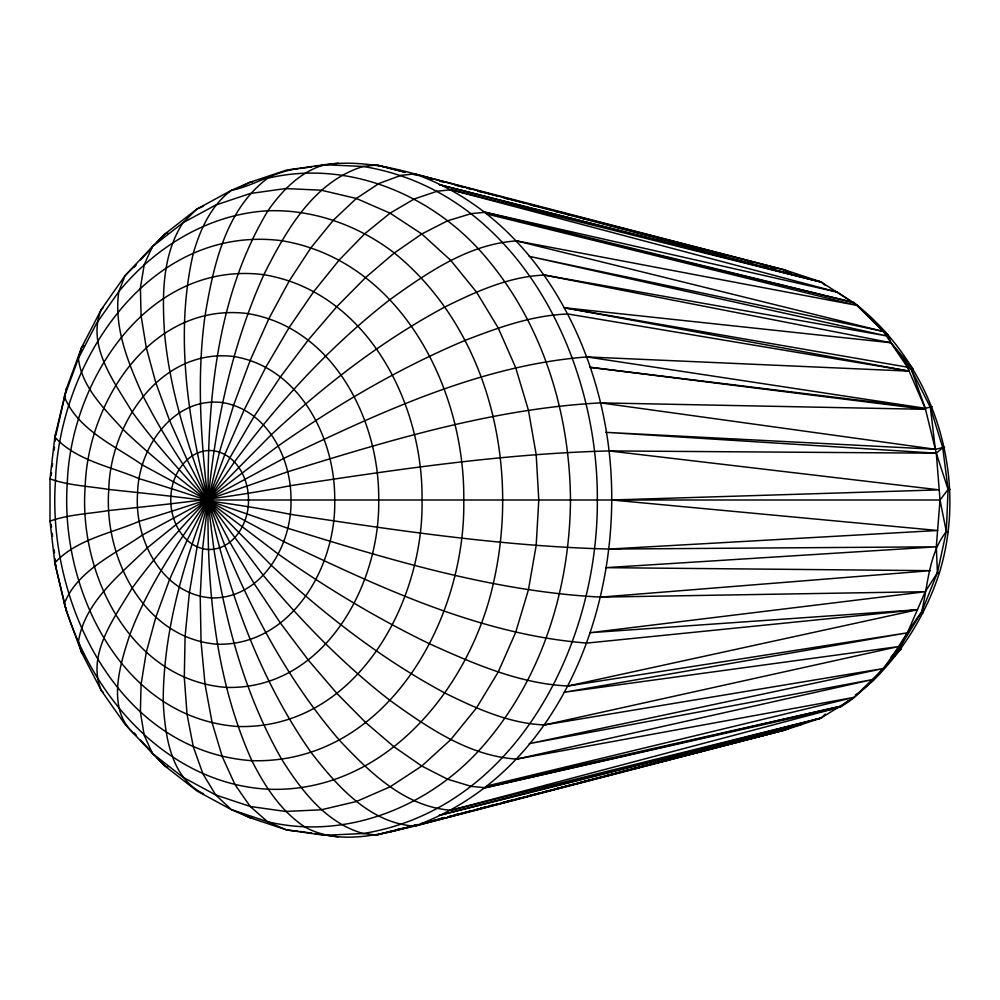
<?xml version="1.0" encoding="UTF-8"?>
<svg xmlns="http://www.w3.org/2000/svg" width="1000" height="1000" viewBox="0 0 1000 1000"><rect width="100%" height="100%" fill="white"/><g stroke="black" fill="none" stroke-linecap="round" stroke-linejoin="round"><path stroke-width="1.5" d="M405.312 827.65L376.637 835.05L363.15 833.512L324.8 835.3L286.637 829.95L249.5 817.55L231.35 809.625L196.9 790.95L164.95 766.062L152.463 753.475L144.225 735.375L140.4 712.163L141.075 684.338L146.237 652.525L155.775 617.388L169.488 579.7L187.075 540.288L229.887 457.713L254.175 416.35L280.512 376.8L308.3 339.925L336.95 306.525L365.825 277.325L394.312 252.963L421.8 233.962L447.663 220.75L471.362 213.6L485.35 212.275L854.2 302.663L883.35 331.463L887.812 334.625L890.95 342.75L911.425 369.762L930.387 407.388L942.725 447.663L948.088 489.462L946.3 531.55L937.412 572.737L925.263 591.7L907.375 632.837L899.625 647.7L901.162 648.85L883.35 668.538L854.2 697.337L821.1 718.05L785.413 729.85L414.55 826.112C379.3 834.562 338.625 845.7 304.75 826.925C280.65 810.837 264.738 786.112 251.875 760.7C215.35 679.225 206.762 588.362 208.137 500C207.338 401.45 216.062 297.1 267.9 210.787C282.15 190.5 300.238 171.612 324.8 164.7C354.963 160.5 385.487 165.725 414.55 173.888L785.413 270.15L821.1 281.95L857.163 305.25C935.163 367.825 968.838 477.775 939.25 573.3C926 613.837 903.35 650.638 873.112 680.713C861.5 689.812 851.275 702.6 837.337 707.887L485.35 787.725L471.362 786.4L447.663 779.25L421.8 766.038L394.312 747.038L365.825 722.675L336.95 693.475L308.3 660.075L280.512 623.2L254.175 583.65L229.887 542.288L187.075 459.712L169.488 420.3L155.775 382.612L146.237 347.475L141.075 315.663L140.4 287.838L144.225 264.625L152.463 246.525L164.95 233.938L196.9 209.05L231.35 190.375L249.5 182.45L286.637 170.05L324.8 164.7L363.15 166.488L376.637 164.95L405.3 172.325L376.637 164.95M298.312 168.7C274.9 171.175 254.513 185.688 231.35 190.375C210.888 205.525 200.362 229.35 193.337 253.1C174.45 334.8 188.125 419.875 208.137 500C227.4 589.125 258.375 677.25 311.05 752.387C336.925 785.738 369.438 823.112 414.55 826.112C563 772.475 625.988 597.562 609.062 450.925C595.825 334.837 529.7 214.587 414.55 173.888L400.9 175.387L378.963 183.487L356.337 198.475L333.537 220L311.05 247.613L289.35 280.712L268.913 318.562L250.2 360.363L233.6 405.188L219.475 452.075L197.125 546.888L189.375 592.75L185.075 636.6L184.3 677.487L187.075 714.525L193.337 746.9L202.95 773.913L215.712 794.963L231.35 809.625L267.55 821.7L286.637 829.95L298.312 831.3M911.425 369.762L913.062 368.762L890.95 342.75L564.237 307.738L907.375 367.163L911.425 369.762L925.263 408.3L936.3 453.188L940.025 500L936.3 546.812L937.412 572.737L921.712 611.825L899.625 647.7L890.95 657.25L901.162 648.85M825.15 285.25L821.562 282.238L451.05 189.775L437.225 191.2L414.387 198.912L390.087 213.162L364.875 233.65L339.288 259.913L313.888 291.388L289.225 327.4L265.825 367.163L244.213 409.8L224.838 454.412L208.137 500L202.613 548.713L200.225 596.375L201.05 641.938L205.05 684.412L212.162 722.887L222.213 756.525L234.988 784.587L250.212 806.475L267.55 821.7C344.312 840.062 425.487 808.263 478.1 751.462C540.363 683.688 569.8 591.025 570.475 500C569.8 408.975 540.363 316.312 478.1 248.538C425.487 191.737 344.312 159.938 267.55 178.3C225.175 210.238 213.388 266.125 205.05 315.587C194.225 393.45 204.1 471.85 213.9 549.237C225.45 622.125 244.8 694.875 281.7 759.3C301.375 790.537 326.012 822.962 363.15 833.512C516.65 808.688 598.3 642.975 597.325 500C598.3 357.025 516.65 191.312 363.15 166.488C313.387 181.775 285.788 231.088 263.85 274.7C231.887 345.712 215.45 422.738 208.137 500C183.1 564.3 163.263 632.038 163.212 701.587C165 734.7 170.212 777.588 203.55 793.812M825.375 714.038L821.1 718.05L451.05 810.225C404.875 807.075 369.325 771.975 339.288 740.088C289.9 682.7 253.438 615.4 224.838 545.588C199.188 476.587 171.337 407.212 164.55 333.212C162.138 295.9 161.925 255.413 182.9 222.825L215.712 205.037L250.212 193.525L285.65 188.55L321.287 190.212L356.337 198.475L390.087 213.162L421.8 233.962L450.788 260.438L476.463 292.025L498.25 328.038L515.7 367.713L528.438 410.213L536.188 454.625L538.787 500L536.188 545.375L528.438 589.788L515.7 632.288L498.25 671.963L476.463 707.975L450.788 739.562L421.8 766.038L390.087 786.838L356.337 801.525L321.287 809.788L285.65 811.45L250.212 806.475L215.712 794.963L182.9 777.175L152.463 753.475L125.062 724.362L101.275 690.475L81.6 652.537L66.463 611.337L64.362 603.387L54.825 562.925L50 521.125L50 478.875L54.825 437.075L66.463 388.663L81.6 347.463L101.275 309.525L125.062 275.637L152.463 246.525L182.9 222.825L196.9 209.05L203.55 206.188M51.175 475.75L51.525 472.75M52.213 466.75L52.562 463.75M54.112 450.238L54.462 447.238M55.15 441.238L55.5 438.237M55.85 435.238L66.463 388.663M855.413 695C885.875 674.925 900.325 640.075 921.712 611.825C928.025 584.712 928.6 554.188 946.3 531.55L940.025 500L948.088 489.462L950 489.375M56.188 432.238L54.825 437.075C76.287 460.662 110.875 466.5 139.213 478.688C189.225 493.738 238.475 510.825 287.712 528.237C389.65 559.7 493.512 591.512 600.688 597.112L925.263 591.7L590.013 632.7L917.412 609.738L568.038 685.987C519.312 683.775 473.688 663.625 429.825 643.938C376.838 618.35 326.375 587.825 278.225 554.075C225.688 513.55 171.012 475.3 122.963 429.363C104.438 408.775 81.7 387.35 78.412 358.363L81.6 347.463L83.837 345.575M134.4 732.975L136.188 735.512C105.612 711.012 119.4 666.35 129.75 635.013C153.637 571.213 196.325 517.487 234.488 461.925C279.312 401.587 330.662 345.712 390.1 299.488C427.775 272.475 468.95 243.837 516.712 240.912L856.988 305.413L487.362 214.125L854.2 302.663M134.4 267.025L136.188 264.488L125.062 275.637L118.775 291.65L96.675 323.125L78.412 358.363L64.362 396.613C77.575 429.75 114.875 445.712 142.45 464.988C189.55 490.513 236.513 516.225 283.712 541.6C379.7 587.2 479.538 634.7 586.912 643.075L917.412 609.738M103.475 692.588L101.275 690.475C86.2 654.475 114.5 617.75 132.062 588.212C172.85 532.212 222.963 483.875 271.375 434.6C324.162 385.637 381.475 340.962 445.075 306.875C476.275 291.525 509.162 276.438 544.462 275.062L886.312 335.863L529.237 256.337L883.35 331.463L907.375 367.163L925.263 408.3L932.175 406.662M140.45 259.962L152.175 247.512M156.438 242.987L164.95 233.938L167.7 232.8M103.475 307.413L101.275 309.525C86.2 345.525 114.5 382.25 132.062 411.788C172.85 467.788 222.963 516.125 271.375 565.4C324.162 614.362 381.475 659.038 445.075 693.125C476.275 708.475 509.162 723.562 544.462 724.938L883.35 668.538L529.237 743.662L872.087 679.663L516.712 759.087C468.95 756.162 427.775 727.525 390.1 700.512C343.038 663.975 301.2 621.2 263.3 575.325C220 517.95 175.787 460.387 143.088 396.087C128.475 363.475 113.612 328.162 118.775 291.65C155.55 246.7 209.05 214 267.9 210.787C313.55 209.188 358.237 225.387 394.312 252.963C489.862 330.6 520.125 466.775 493.35 583.375C470.037 688.5 384.2 793.925 267.9 789.212C166.663 783.625 90.938 695.713 64.362 603.387C77.575 570.25 114.875 554.288 142.45 535.013C189.55 509.487 236.513 483.775 283.712 458.4C379.7 412.8 479.538 365.3 586.912 356.925L909.1 371.138L564.237 307.738M944.613 447.262L942.725 447.663L936.3 453.188L609.062 450.925C502.038 453.725 395.838 469.663 290.15 485.725C230.2 497.8 169.537 504.1 108.787 510.538C89.213 513.8 68.8 514.388 50 521.125M83.837 654.425L81.6 652.537L78.412 641.637C84.775 601.675 120.087 574.788 147.2 547.962C190.05 512.913 233.812 478.975 278.225 445.925C336.987 404.825 399.087 368.088 465.312 340.312C498.275 327.587 532.35 315.188 568.038 314.012L909.1 371.138M848.337 700.725L840.075 707.387L839.538 706.513L487.362 785.875L854.2 697.337L516.712 759.087M241.35 186.863L249.5 182.45L252.387 182.113M448.137 816.85L785.413 729.85L793.825 726.25M789.663 727.712L784.075 729.925L502.2 802.825M66.463 611.337L54.825 562.925C76.287 539.338 110.875 533.5 139.213 521.312C189.225 506.262 238.475 489.175 287.712 471.763C389.65 440.3 493.512 408.488 600.688 402.887L925.512 409.325L590.013 367.3L925.263 408.3L586.912 356.925M376.637 835.05L393.188 830.588M396.2 829.775L400.712 828.55M451.05 810.225L837.337 707.887M414.55 826.112L801.513 724.525L439.288 815.35L821.1 718.05L813.863 719.912M420.8 823.875L444.925 817.638M447.938 816.862L472.05 810.625M475.062 809.85L499.188 803.612M412.85 825.713L417.375 824.538M427.95 821.812L432.475 820.65M440.012 818.7L444.538 817.525M455.112 814.8L459.637 813.637M480.763 808.188L486.8 806.625M489.812 805.85L494.338 804.688M501.887 802.738L513.962 799.625M516.975 798.838L521.5 797.675M529.05 795.725L541.125 792.613M544.138 791.838L548.663 790.662M556.213 788.725L575.825 783.662M578.85 782.875L602.987 776.65M606.013 775.875L630.163 769.638M633.175 768.863L785.413 729.85M420.913 823.875L445.112 817.625M485.35 787.725L839.538 706.513M544.462 724.938L898.088 646.637L564.237 692.262L907.375 632.837L568.038 685.987M942.725 447.663L935.337 449.275L605.825 432.337L936.3 453.188L948.088 489.462M299.775 168.538L311.812 166.838M314.825 166.425L338.1 163.15M600.688 597.112L930.438 570.662L605.825 567.663L936.3 546.812L609.062 549.075C502.038 546.275 395.838 530.337 290.15 514.275C230.2 502.2 169.537 495.9 108.787 489.462C89.213 486.2 68.8 485.613 50 478.875M609.062 549.075L937.6 530.487L611.888 500L939.225 489.862L609.062 450.925M208.137 500L940.025 500M790.85 272.712L784.075 270.075L789.725 272.638M252.387 817.887L249.5 817.55L241.35 813.138M946.3 531.55L948.2 531.8M600.688 402.887L935.337 449.275L930.387 407.388M299.775 831.462L311.812 833.162M314.825 833.575L338.1 836.85M544.462 275.062L890.95 342.75M485.35 212.275L837.337 292.113L857.163 305.25L883.35 331.463L516.712 240.912M821.562 282.238L439.288 184.65L821.1 281.95L414.55 173.888M412.837 174.262L417.362 175.438M427.925 178.15L432.45 179.312L427.975 178.263M439.988 181.25L444.513 182.425M455.075 185.138L464.125 187.463M467.137 188.238L471.662 189.412M482.225 192.125L498.812 196.4M501.838 197.175L525.962 203.388M528.987 204.163L553.112 210.375M556.138 211.15L785.413 270.15M477.812 191.188L482.337 192.362M504.988 198.238L509.513 199.412M532.163 205.275L536.7 206.45M554.825 211.15L559.35 212.325M566.9 214.288L571.425 215.463M582 218.2L586.525 219.375M609.175 225.25L613.713 226.425M616.725 227.213L621.263 228.388M636.362 232.3L640.888 233.475M643.913 234.262L648.438 235.438M659.013 238.175L663.538 239.35M686.188 245.225L690.725 246.4M693.737 247.175L698.275 248.35M713.375 252.275L717.9 253.438M720.925 254.225L725.45 255.4M748.1 261.275L752.638 262.45M763.2 265.188L767.738 266.363M770.75 267.15L775.288 268.325M451.05 189.775L837.337 292.113M937.412 572.737L939.25 573.3M167.7 767.2L164.95 766.062L156.438 757.013M921.712 611.825L923.425 612.688M140.45 740.037L152.175 752.487M51.175 524.25L51.525 527.25M52.213 533.25L52.562 536.25M54.112 549.763L54.462 552.762M55.15 558.763L55.5 561.763M55.85 564.763L56.188 567.762M248.475 500C249.112 522.825 233.575 550.075 208.238 549.5C182.862 547.575 169.137 519.412 170.938 496.388C171.438 473.787 188.863 447.688 213.9 450.763C236.45 454.487 248.75 478.85 248.475 500M290.975 500C292.225 545.15 261.5 599.062 211.375 597.938C161.163 594.113 134.012 538.413 137.587 492.85C138.562 448.137 173.038 396.5 222.575 402.587C267.175 409.975 291.5 458.162 290.975 500M334.7 500C336.538 566.5 291.288 645.888 217.463 644.237C143.512 638.612 103.525 556.575 108.787 489.462C110.237 423.625 161 347.575 233.962 356.525C299.65 367.4 335.475 438.375 334.7 500M378.7 500C380.312 586.15 323.025 690.013 226.375 687.412C130.312 680.1 78.35 573.5 85.188 486.312C87.938 401.025 152.188 301.462 247.812 313.587C333.175 327.725 379.712 419.925 378.7 500M422.038 500C423.988 604.125 354.75 729.65 237.938 726.513C121.037 718.175 59.85 588.538 67.275 483.45C70.612 380.375 148.275 260.038 263.85 274.7C367.013 291.775 423.263 403.225 422.038 500M463.762 500C466.012 619.837 386.312 764.312 251.875 760.7C117.338 751.1 46.925 601.9 55.462 480.962C59.3 362.312 148.675 223.825 281.7 240.7C400.425 260.35 465.163 388.625 463.762 500M417.788 824.663L387.638 832.463L417.887 824.65"/></g></svg>
